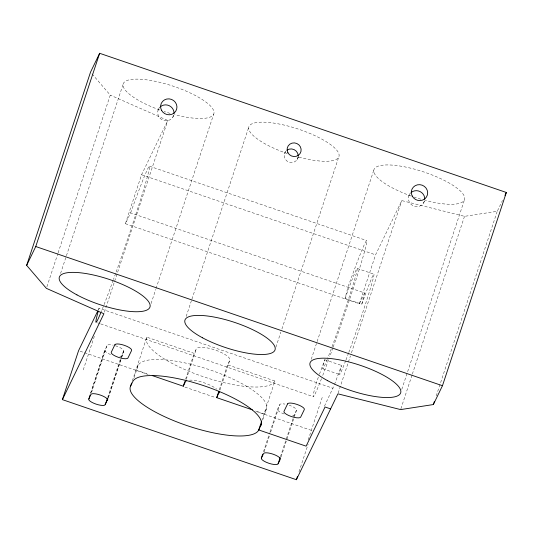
<?xml version="1.0" encoding="UTF-8"?>
<svg xmlns="http://www.w3.org/2000/svg" width="533" height="533" viewBox="0 0 533 533"><rect width="100%" height="100%" fill="white"/><g stroke="black" fill="none" stroke-linecap="round" stroke-linejoin="round"><path stroke-width="0.4" stroke-dasharray="2.67 2" d="M348.795 352.4A53.033 1.885 -71.1 0 0 372.714 280.385A53.033 1.885 -71.1 0 0 361.794 304.17L345.084 298.447L347.896 287.247A82.495 2.938 -71.1 0 1 365.838 246.539A82.495 2.938 -71.1 0 1 333.152 347.15M361.794 304.17L364.612 292.963L130.612 212.88L125.388 223.693L359.382 303.777L364.612 292.963M46.897 286.774L57.85 253.648M58.11 252.862L110.264 95.114L91.07 72.741M60.562 273.456L123.409 83.368M125.388 223.693L141.565 174.751L167.788 120.505L110.264 95.114M83.255 369.895L94.474 335.95M104.421 312.171L167.788 120.505M90.69 392.988L104.788 350.354L106.973 345.83A8.841 2.492 18.3 0 1 113.183 345.177M90.57 393.467L104.928 350.048M91.576 392.415L106.973 345.83M107.673 397.565L121.504 355.724M108.152 398.064L121.464 357.803M121.724 357.017L123.549 351.487A8.841 2.492 18.3 0 0 115.361 345.744M108.432 397.471L123.829 350.894M151.079 303.557L155.776 289.359M156.036 288.573L213.666 114.255M132.384 380.735L146.788 337.156L194.145 353.366L196.331 348.849A17.676 4.984 18.3 0 1 215.232 350.048A17.676 4.984 18.3 0 1 229.756 360.288L219.416 391.568M134.063 377.75L138.114 365.478A67.764 19.095 18.3 0 1 210.562 370.082A67.764 19.095 18.3 0 1 266.26 409.337L262.456 420.837M186.197 316.455L191.673 299.892M191.933 299.1L249.044 126.368M185.617 379.17L194.145 353.366M186.25 379.343L196.331 348.849M219.303 389.83L227.578 364.805L229.756 360.288M275.894 347.15L280.851 332.166M281.897 329.014L338.741 157.068M261.79 420.757L274.928 381.015L227.578 364.805M263.475 451.764L269.738 432.816M269.998 432.03L277.566 409.137L279.752 404.614A8.841 2.492 18.3 0 1 284.882 404.087M264.095 451.984L269.578 435.401M270.617 432.243L279.752 404.614M311.272 359.262L374.119 169.174M280.451 456.694L294.283 414.854L296.468 410.337A8.841 2.492 18.3 0 0 289.206 405.213M281.071 456.914L296.468 410.337M308.194 439.852L322.285 397.225M298.993 471.825L308.127 444.189M359.382 303.777L375.565 254.834L401.782 200.595L464.51 216.351L497.242 211.315L502.499 200.448M338.162 393.048L350.414 355.977M351.46 352.819L401.782 200.595M401.789 389.363L464.376 200.062M400.883 408.804L412.096 374.886M412.355 374.099L464.51 216.351M436.227 395.879L497.242 211.315M318.341 377.264L316.375 382.594A82.495 2.938 -71.1 0 0 322.059 377.171M319.467 374.213L324.817 359.742A53.033 1.885 -71.1 0 0 327.475 358.809M324.444 406.193L334.211 385.266M334.497 384.506L341.533 365.465A53.033 1.885 -71.1 0 0 345.737 360.548M100.67 313.071L101.916 310.039A82.495 2.938 -71.1 0 0 103.682 305.602M158.054 110.178L159.993 106.16M172.745 117.367L174.038 114.688M98.372 309.72L99.091 308.227L333.085 388.317M123.549 351.487L120.944 356.204A8.768 2.472 18.3 0 1 119.852 356.464M138.114 365.478L135.935 370.002L149.127 374.519M284.522 153.457L285.948 150.533M297.114 159.627L298.733 156.276M297.894 158.035L298.54 156.695M266.26 409.337L264.075 413.855L255.534 410.936M408.764 195.984L410.383 192.633M423.455 203.173L424.748 200.495M149.467 166.209L366.751 240.576M141.565 174.751L375.565 254.834M357.203 268.445L373.919 274.169M324.817 359.742L341.533 365.465M322.831 368.783L339.541 374.499M97.572 322.825L99.938 323.631M100.724 323.904L313.284 396.652M80.143 351.22L147.901 374.413M184.931 387.085L215.658 397.605M255.833 411.356L312.565 430.771M104.788 350.354L104.928 350.727A8.768 2.472 18.3 0 0 111.417 354.871M332.898 347.862A82.495 2.938 -71.1 0 1 329.661 356.837M328.588 359.768A82.495 2.938 -71.1 0 1 322.338 376.438M130.612 212.88A82.495 2.938 -71.1 0 1 148.56 172.172A82.495 2.938 -71.1 0 1 115.868 272.789M115.614 273.502A82.495 2.938 -71.1 0 1 113.469 279.465M113.196 280.225A82.495 2.938 -71.1 0 1 109.998 288.959L107.739 295.016A82.495 2.938 -71.1 0 1 103.948 304.923M98.685 309.66A82.495 2.938 -71.1 0 1 99.091 308.227M345.084 298.447A53.033 1.885 -71.1 0 1 355.944 274.861A53.033 1.885 -71.1 0 1 331.826 347.356M331.24 348.948A53.033 1.885 -71.1 0 1 327.768 358.056M348.542 353.079A53.033 1.885 -71.1 0 1 345.997 359.862M274.928 381.015A67.764 19.095 18.3 0 1 202.487 376.411A67.764 19.095 18.3 0 1 146.788 337.156M287.294 153.591A47.43 13.365 18.3 0 1 256.4 122.563A47.43 13.365 18.3 0 1 332.918 146.408A47.43 13.365 18.3 0 1 297.627 156.809M298.22 156.289A7.069 6.782 25.8 0 1 289.079 162.192A7.069 6.782 25.8 0 1 285.302 151.872M294.283 414.854A8.841 2.492 18.3 0 1 292.617 415.6M284.109 414.001A8.841 2.492 18.3 0 1 277.566 409.137M189.501 380.142A17.676 4.984 18.3 0 1 216.778 389.197M411.143 196.051A47.73 13.452 18.3 0 1 381.661 165.323A47.73 13.452 18.3 0 1 458.007 188.922A47.73 13.452 18.3 0 1 425.227 200.401M420.777 199.175A47.73 13.452 18.3 0 1 414.088 197.077M159.7 109.978A47.73 13.452 18.3 0 1 131.231 79.477A47.73 13.452 18.3 0 1 207.424 103.222A47.73 13.452 18.3 0 1 174.518 114.602M170.067 113.369A47.73 13.452 18.3 0 1 164.117 111.517M424.361 201.321A8.248 7.908 25.8 0 1 412.449 205.412A8.248 7.908 25.8 0 1 410.55 193.053M173.651 115.514A8.248 7.908 25.8 0 1 161.432 119.412A8.248 7.908 25.8 0 1 160.34 106.773"/><path stroke-width="0.8" d="M62.388 399.63L103.902 313.75L46.378 288.353L26.65 265.361L90.537 72.115L99.644 53.287L506.35 192.48L442.463 385.725L433.356 404.554L400.623 409.591L337.895 393.834L296.381 479.713L62.388 399.63L78.564 350.687L97.652 311.205M26.65 265.361L35.758 246.526L99.644 53.287M107.893 398.857L104.761 405.153A8.768 2.472 18.3 0 1 95.947 404.074A8.768 2.472 18.3 0 1 88.744 399.67L90.05 395.046M105.321 404.667L107.413 398.351M330.613 408.904L325.043 406.992L306.109 446.168L258.752 429.958A67.764 19.095 18.3 0 1 186.303 425.361A67.764 19.095 18.3 0 1 130.605 386.105L131.624 383.04M152.238 375.578L183.285 386.212L184.838 381.515M252.429 409.87L216.718 397.651L218.783 391.395M216.718 397.651L219.416 391.568M261.536 421.523L258.752 429.958L261.443 423.908M261.39 458.08L263.575 453.563A8.841 2.492 18.3 0 1 273.023 454.163A8.841 2.492 18.3 0 1 280.285 459.279L278.099 463.803A8.841 2.492 18.3 0 1 268.652 463.204A8.841 2.492 18.3 0 1 261.39 458.08L262.696 454.136M278.099 463.803L280.191 457.487M296.381 479.713L297.427 476.555M433.356 404.554L434.402 401.402M100.67 313.071L100.357 313.837A82.495 2.938 -71.1 0 1 98.305 311.019M130.605 386.105L132.79 381.581A67.764 19.095 18.3 0 1 205.238 386.185A67.764 19.095 18.3 0 1 260.937 425.441M183.285 386.212L185.471 381.688A17.676 4.984 18.3 0 1 186.61 380.715M504.951 195.378L506.35 192.48M88.744 398.997L90.79 394.78A8.841 2.492 18.3 0 1 100.277 395.04A8.841 2.492 18.3 0 1 107.366 400.436M35.758 246.526L442.463 385.725M286.954 150.179A7.069 6.782 25.8 0 1 298.22 155.696M218.896 391.762A17.676 4.984 18.3 0 1 218.903 393.127M411.05 192.58A8.248 7.908 25.8 0 1 420.044 191.547A8.248 7.908 25.8 0 1 424.741 199.282M160.34 106.773A8.248 7.908 25.8 0 1 169.334 105.741A8.248 7.908 25.8 0 1 174.031 113.476M114.895 344.731L111.257 352.266A8.841 2.492 18.3 0 0 118.519 357.383A8.841 2.492 18.3 0 0 127.967 357.983L131.611 350.447A8.841 2.492 18.3 0 0 124.349 345.331A8.841 2.492 18.3 0 0 114.895 344.731M287.607 403.841L283.969 411.376A8.841 2.492 18.3 0 0 291.231 416.493A8.841 2.492 18.3 0 0 300.679 417.092L304.323 409.564A8.841 2.492 18.3 0 0 297.061 404.44A8.841 2.492 18.3 0 0 287.607 403.841M202.5 337.789A47.43 13.365 18.3 0 0 274.855 350.308A47.43 13.365 18.3 0 0 212.66 316.782A47.43 13.365 18.3 0 0 202.5 337.789M287.887 152.658A7.069 6.782 25.8 0 0 300.032 153.597A7.069 6.782 25.8 0 0 294.449 142.904A7.069 6.782 25.8 0 0 287.887 152.658M327.688 380.709A47.73 13.452 18.3 0 0 400.49 393.307A47.73 13.452 18.3 0 0 337.902 359.568A47.73 13.452 18.3 0 0 327.688 380.709M76.979 294.902A47.73 13.452 18.3 0 0 149.78 307.501A47.73 13.452 18.3 0 0 87.192 273.762A47.73 13.452 18.3 0 0 76.979 294.902M412.209 196.051A8.248 7.908 25.8 0 0 426.367 197.15A8.248 7.908 25.8 0 0 419.857 184.671A8.248 7.908 25.8 0 0 412.209 196.051M161.492 110.244A8.248 7.908 25.8 0 0 175.657 111.344A8.248 7.908 25.8 0 0 169.148 98.872A8.248 7.908 25.8 0 0 161.492 110.244"/></g></svg>
